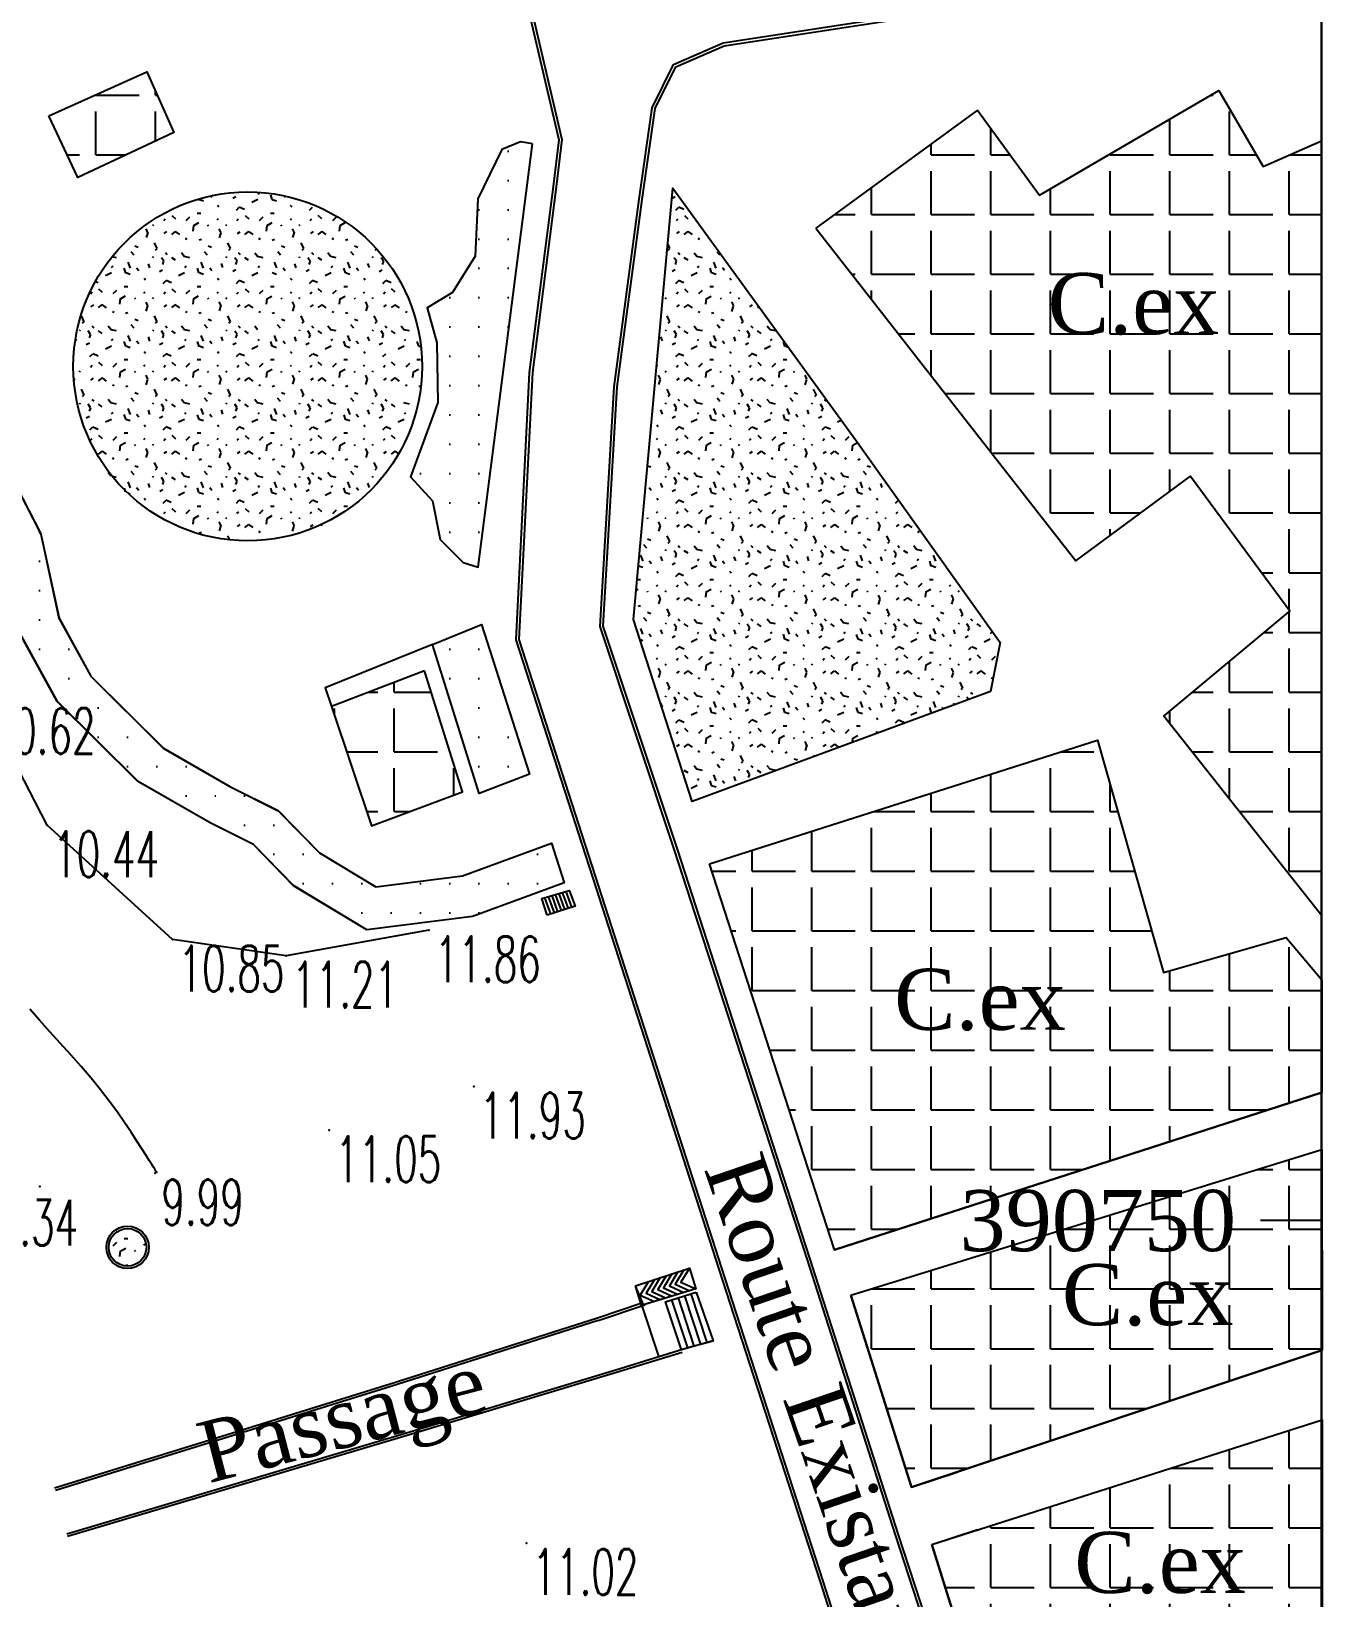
# Model space of a CAD drawing. Header units: millimetres. Extents: x 88261 to 90953, y 390274 to 392322.
# Drawn here: x 90846.2 to 90952.2, y 390716.7 to 390845 of the extents above; entities that cross this region are included whole.
import ezdxf
from ezdxf.enums import TextEntityAlignment as Align

# ---------------------------------------------------------------- set-up
doc = ezdxf.new("R2010")
doc.units = ezdxf.units.MM
doc.header["$LTSCALE"] = 25
for name, color, linetype in [('bas talus', 150, 'Continuous'), ('bordure', 7, 'Continuous'), ('Carroyage(1)', 7, 'Continuous'), ('Carroyage(1)_Textes', 7, 'Continuous'), ('CN_02_00', 16, 'Continuous'), ('construction', 10, 'Continuous'), ('escalier', 254, 'Continuous'), ('jardin', 3, 'Continuous'), ('parck de jeux', 50, 'Continuous'), ('route', 253, 'Continuous'), ('TEXT TITRE', 150, 'Continuous'), ('TopoAlt', 7, 'Continuous'), ('TOPOJIS', 7, 'Continuous')]:
    doc.layers.add(name, color=color, linetype=linetype)
doc.styles.add('Romans 1.0', font='Romans.shx', dxfattribs={"width": 0.99, "height": 1})
doc.styles.get("Standard").update_dxf_attribs({"font": 'times.ttf'})
pattern_1 = [(0, (-0.3500000000058208, -2.459999999962747), (0, 2.4), [0, -2.4])]
pattern_2 = [(0, (-0.3500000000058208, -2.459999999962747), (0, 4.8895), [3.556, -1.3335]), (90, (-0.3500000000058208, -2.459999999962747), (-4.8895, 2.993955262215492e-16), [3.556, -1.3335])]
pattern_3 = [(109.29004622, (3.856359999994179, -2.437704599962747), (-36.00000000225334, 102.0000000018075), [0.362034, -126.7756866]), (161.565051177, (2.249199999994179, 3.015000000037253), (-6.000000000003073, 8.164469100790939e-12), [0.3787799999999998, -18.59488596101999]), (106.927513064, (1.889799999994179, 3.135000000037253), (-23.99999999978952, 78.00000000002744), [0.41076, -143.8390233618]), (111.250505507, (2.266119999994179, -2.459999999962747), (-11.99999999993785, 30.00000000004827), [0.51897, -115.3602774948]), (28.4429286244, (1.462599999994179, 1.032600000037252), (65.9999999997182, 35.99999999990228), [0.4665599999999999, -163.3015687674]), (83.65980825410001, (1.410999999994179, 0.571200000037253), (-1.700056762032887e-12, 6.000000000002374), [0.4642799999999999, -53.86803082883999]), (28.0724869359, (4.660299999994179, 3.271500000037253), (78.00000000021456, 42.0000000001971), [0.290502, -101.709498]), (69.44395478040002, (4.916799999994179, -2.181359999962747), (6.000000000015353, 18.00000000002314), [0.2921999999999999, -50.97182247191998]), (122.905242923, (5.00199999999418, -1.907759999962747), (-12.00000000000064, 17.99999999999235), [0.3459, -121.1448403878]), (135, (5.292699999994179, -1.377899999962747), (-6.00000000000384, 6.661338147750939e-16), [0.217662, -8.26761937422]), (156.250505507, (5.617599999994179, 2.331600000037253), (-95.99999999975749, 42.00000000015956), [0.4672200000000001, -163.410783405]), (45, (4.950879999994179, 2.280120000037252), (0, 6.00000000000384), [0.338532, -8.14674937422]), (48.3664606634, (5.00199999999418, 1.425600000037253), (42.00000000010999, 48.00000000007343), [0.20568, -72.04388747280001]), (34.6951535312, (5.03619999999418, 0.366000000037253), (59.99999999977841, 41.99999999979401), [0.2702999999999999, -94.59802980479996]), (128.290163192, (2.94999999999418, 3.322800000037253), (-23.99999999986078, 30.00000000008669), [0.27672, -144.9679012428]), (72.2553283749, (3.565599999994179, 0.006600000037253029), (42.00000000007782, 131.9999999999021), [0.4486799999999999, -157.0441769807999]), (115.346175942, (3.70239999999418, 0.4338000000372531), (-6.000000000020858, 12.00000000001557), [0.3595200000000001, -125.7832562496]), (115.016893478, (4.472799999994179, -0.864599999962747), (-5.999999999974754, 12.00000000000153), [0.52776, -98.7899121432]), (41.1859251657, (4.33539999999418, -0.984599999962747), (6.000000000021641, 6.000000000017362), [0.18162, -63.59925487620001]), (63.4349488229, (4.113039999994179, -1.617359999962747), (2.305156066029213e-12, 6.000000000000565), [0.114678, -13.301729865]), (131.185925166, (2.573799999994179, -1.394999999962747), (-6.000000000048777, 5.999999999990226), [0.36342, -63.4174548762]), (159.44395478, (2.91585999999418, -0.7798199999627471), (-17.99999999998125, 6.000000000141018), [0.292212, -50.97181047191999]), (19.7988763545, (1.889799999994179, -0.1643999999627472), (65.99999999974541, 23.99999999987556), [0.2003399999999999, -159.2236230671999]), (116.565051177, (2.676579999994179, 0.9810600000372531), (-5.999999999992397, 6.000000000008731), [0.114678, -13.301729865]), (45, (3.377379999994179, 1.493820000037252), (0, 6.00000000000384), [0.14511, -8.34017137422]), (56.30993247399999, (4.095639999994178, 1.015140000037253), (5.999999999999261, 11.99999999999459), [0.123474, -21.50983365276]), (131.185925166, (3.514599999994179, 2.536800000037253), (-6.000000000048777, 5.999999999990226), [0.18186, -63.5990148762]), (0, (1.749999999994179, 2.040000000037253), (0, 6), [0.3, -5.699999999999999]), (146.309932474, (-0.04262000000582078, -1.822199999962747), (-11.99999999999459, 5.999999999999261), [0.36942, -21.26388765276]), (143.130102354, (0.3165999999941793, 0.2800800000372532), (-17.99999999996734, 12.000000000049), [0.4273439999999999, -29.572656]), (36.3843518158, (-0.3500000000058208, 0.2973600000372532), (23.99999999999669, 17.99999999997419), [0.403302, -141.2017826544]), (136.73570459, (-0.02544200000582081, 1.544880000037253), (-96.00000000098629, 89.9999999975469), [0.3994559999999999, -139.6719543599999]), (25.70995378079999, (0.2139999999941793, 2.929800000037253), (11.99999999999524, 5.999999999994779), [0.55056, -179.249328765]), (127.405356631, (0.6753999999941791, -1.514999999962747), (-59.99999999940182, 78.00000000037292), [0.366, -128.039607354]), (45, (0.7268199999941793, -2.403635999962747), (0, 6.00000000000384), [0.169266, -8.316015374220001]), (153.434948823, (0.9321399999941793, -0.1129799999627474), (-6.000000000000563, -8.166134435327876e-12), [0.1526099999999999, -13.263797865]), (167.471192291, (1.137399999994179, -1.617599999962747), (-30.00000000002469, 5.999999999924658), [0.4732799999999999, -54.84398674373999]), (45, (0.8499999999941794, 1.440000000037253), (0, 6.00000000000384), [0.424266, -8.06101537422])]

# ---------------------------------------------------------------- blocks, each defined once
blk = doc.blocks.new('TCPOINT')
at = {"color": 0}
blk.add_point((0, 0), dxfattribs=at)
at = {"layer": 'TopoAlt', "style": 'Romans 1.0', "width": 0.99}
blk.add_attdef('ALT', text='', height=200, dxfattribs=at).set_placement((0.5, -0.5), align=Align.TOP_LEFT)

msp = doc.modelspace()

# ---------------------------------------------------------------- hatches: boundary and pattern name
h = msp.add_hatch()
h.set_pattern_fill('JARDIN', color=104, scale=0.8)
h.set_pattern_definition(pattern_1)
h.paths.add_polyline_path([(90833.84106805432, 390821.352545214), (90832.14945356414, 390819.132404747), (90837.52269713399, 390804.8448480711), (90842.34239162489, 390805.321493943), (90843.73657258778, 390802.6176961678), (90845.22408428269, 390795.6783232744), (90848.31068144004, 390790.0585877603), (90854.91547523155, 390783.5071660398), (90860.83881166215, 390780.1062696694), (90864.37373081347, 390778.33211348), (90867.66059710595, 390774.9664557789), (90873.66251192107, 390771.3601104269), (90882.32178123419, 390772.4397772734), (90889.82660803857, 390775.2052009738), (90888.80510163301, 390778.4522745579), (90881.51310163301, 390775.7652745579), (90874.40710163301, 390774.8792745579), (90869.787101633, 390777.6552745579), (90866.408101633, 390781.1152745579), (90862.44910163301, 390783.1022745579), (90856.99410163301, 390786.2342745579), (90851.05410163301, 390792.1262745579), (90848.44410163301, 390796.8782745579), (90846.966101633, 390803.7732745579), (90844.49310163301, 390808.5692745579), (90843.67910163301, 390808.8702745579), (90839.78610163301, 390808.4852745579), (90835.99410163301, 390818.5682745579), (90838.03610163301, 390821.2482745579), (90837.63110163301, 390822.1832745579), (90835.557101633, 390824.5552745579), (90832.57810163301, 390829.3742745579), (90831.443101633, 390836.4752745579), (90833.348101633, 390839.8172745579), (90836.49110163302, 390843.1442745579), (90835.87120326603, 390843.8275491158), (90830.72210163301, 390838.4842745579), (90828.7153322241, 390838.5555722579), (90827.89692353558, 390837.1198127634), (90829.32815380218, 390828.1654813775), (90832.81271702152, 390822.5286535312)])
h = msp.add_hatch()
h.set_pattern_fill('ANGLE', color=8, scale=0.7)
h.set_pattern_definition(pattern_2)
h.paths.add_polyline_path([(90847.606, 390838.042), (90849.985, 390832.988), (90857.852, 390836.667), (90855.63799999999, 390841.622)])
h = msp.add_hatch()
h.set_pattern_fill('ANGLE', color=8, scale=0.7)
h.set_pattern_definition(pattern_2)
h.paths.add_polyline_path([(90951.88142290378, 390835.9695939512), (90947.09225932039, 390833.8668338782), (90943.46881913739, 390840.092416074), (90928.77541092428, 390831.5404952944), (90923.711, 390838.485), (90910.458, 390828.8200000001), (90931.74258242502, 390801.5781262438), (90941.1436303474, 390808.5124949149), (90949.28458128312, 390797.4756617856), (90938.96198881786, 390788.8918237148), (90951.91164549107, 390772.5251069688)])
h = msp.add_hatch()
h.set_pattern_fill('JARDIN', color=104, scale=0.8)
h.set_pattern_definition(pattern_1)
h.paths.add_polyline_path([(90887.235, 390835.724), (90886.254, 390835.8960000001), (90884.716, 390835.268), (90882.765, 390831.24), (90882.55399999999, 390826.537), (90880.67899999999, 390823.548), (90878.605, 390822.298), (90879.39099999999, 390819.4460000001), (90879.491, 390814.55), (90877.239, 390808.46), (90879.04299999999, 390806.497), (90879.666, 390803.328), (90881.564, 390801.4560000001), (90882.78899999999, 390801.0710000001)])
h = msp.add_hatch()
h.set_pattern_fill('HAIE', color=256, scale=6)
h.set_pattern_definition(pattern_3)
h.paths.add_polyline_path([(90913.72, 390811.4670000001), (90898.72899999999, 390832.095), (90895.523, 390796.773), (90900.329, 390781.86), (90924.76599999999, 390790.877), (90925.56899999999, 390794.882)])
h = msp.add_hatch()
h.set_pattern_fill('HAIE', color=140, scale=6)
h.set_pattern_definition(pattern_3)
h.paths.add_polyline_path([(90849.6164771337, 390817.5057915336, 1), (90878.19584880283, 390817.5057915336, 1)])
h = msp.add_hatch()
h.set_pattern_fill('JARDIN', color=104, scale=0.8)
h.set_pattern_definition(pattern_1)
h.paths.add_polyline_path([(90883.05686684392, 390796.358542774), (90879.03817905803, 390794.7370110378), (90882.85722868807, 390782.5161246214), (90886.98, 390784.0930000001)])
h.paths.add_polyline_path([(90882.24990476189, 390795.7716666667), (90882.72466666666, 390795.7716666667), (90882.72466666666, 390796.7716666667), (90882.24990476189, 390796.7716666667)], flags=9)
h = msp.add_hatch()
h.set_pattern_fill('ANGLE', color=8, scale=0.7)
h.set_pattern_definition(pattern_2)
h.paths.add_polyline_path([(90878.396, 390792.574), (90870.77699999999, 390789.659), (90874.04599999999, 390779.873), (90881.51599999999, 390782.6460000001)])
h = msp.add_hatch()
h.set_pattern_fill('ANGLE', color=8, scale=0.7)
h.set_pattern_definition(pattern_2)
h.paths.add_polyline_path([(90951.91855556381, 390758.0192006337), (90951.9141505569, 390767.2663706798), (90948.98276044367, 390770.7267271661), (90938.92493413131, 390767.8725118153), (90933.52804159, 390786.890350743), (90901.735, 390776.758), (90911.98599999999, 390745.1310000001)])
h = msp.add_hatch()
h.set_pattern_fill('ANGLE', color=8, scale=0.7)
h.set_pattern_definition(pattern_2)
h.paths.add_polyline_path([(90913.309, 390741.432), (90918.27699999999, 390725.7170000001), (90951.92860609993, 390736.9207055788), (90951.92077661397, 390753.3566816036)])
h = msp.add_hatch()
h.set_pattern_fill('HAIE', color=9, scale=6)
h.set_pattern_definition(pattern_3)
h.paths.add_polyline_path([(90852.5209183699, 390745.34791837, 1), (90855.60108163007, 390745.34791837, 1)])
h = msp.add_hatch()
h.set_pattern_fill('ANGLE', color=8, scale=0.7)
h.set_pattern_definition(pattern_2)
h.paths.add_polyline_path([(90919.962, 390721.004), (90924.526, 390706.4350000001), (90951.93880133462, 390715.518453393), (90951.93131860971, 390731.2264944837)])

# ---------------------------------------------------------------- linework, layer by layer
at = {"elevation": 14.574}
msp.add_lwpolyline([(88260.95883225749, 392322.0775715748), (90951.88142290378, 392322.0775715748), (90951.88142290378, 390274.4553083085), (88260.95883225749, 390274.4553083085)], close=True, dxfattribs=at)
at = {"color": 8, "flags": 128}
for points, elevation in [([(90847.606, 390838.042), (90855.63799999999, 390841.622), (90857.852, 390836.667), (90849.985, 390832.988)], 12.445), ([(90878.396, 390792.574), (90870.77699999999, 390789.659), (90874.04599999999, 390779.873), (90881.51599999999, 390782.6460000001)], 12.776), ([(90901.735, 390776.758), (90933.52804159, 390786.890350743), (90938.92493413131, 390767.8725118153), (90948.98276044367, 390770.7267271661), (90951.9141505569, 390767.2663706798), (90951.91855556381, 390758.0192006337), (90911.98599999999, 390745.1310000001)], 13.657), ([(90913.309, 390741.432), (90951.92077661397, 390753.3566816036), (90951.92860609993, 390736.9207055788), (90918.27699999999, 390725.7170000001)], 13.138), ([(90919.962, 390721.004), (90951.93131860971, 390731.2264944837), (90951.93880133462, 390715.518453393), (90924.526, 390706.4350000001)], 13.055)]:
    msp.add_lwpolyline(points, close=True, dxfattribs=dict(at, elevation=elevation))
for points, elevation in [([(90923.711, 390838.485), (90928.77541092428, 390831.5404952944), (90943.46881913739, 390840.092416074), (90947.09225932039, 390833.8668338782), (90951.88142290378, 390835.9695939512)], 14.574), ([(90923.711, 390838.485), (90910.458, 390828.8200000001)], 14.574), ([(90910.458, 390828.8200000001), (90931.74258242502, 390801.5781262438), (90941.14363034742, 390808.5124949149), (90949.28458128312, 390797.4756617856), (90938.96198881786, 390788.8918237148), (90951.91164549107, 390772.5251069688)], 13.995), ([(90913.309, 390741.432), (90951.92077661397, 390753.3566816036)], 13.138), ([(90919.962, 390721.004), (90951.93131860971, 390731.2264944837)], 13.055)]:
    msp.add_lwpolyline(points, dxfattribs=dict(at, elevation=elevation))
at = {"color": 104, "flags": 128}
for points, elevation in [([(90887.235, 390835.724), (90886.254, 390835.8960000001), (90884.716, 390835.268), (90882.765, 390831.24), (90882.55399999999, 390826.537), (90880.67899999999, 390823.548), (90878.605, 390822.298), (90879.39099999999, 390819.4460000001), (90879.491, 390814.55), (90877.239, 390808.46), (90879.04299999999, 390806.497), (90879.666, 390803.328), (90881.564, 390801.4560000001), (90882.78899999999, 390801.0710000001)], 12.992), ([(90879.03817905803, 390794.7370110378), (90883.05799999999, 390796.3590000001), (90886.98, 390784.0930000001), (90882.85722868807, 390782.5161246214)], 12.744)]:
    msp.add_lwpolyline(points, close=True, dxfattribs=dict(at, elevation=elevation))
at = {"color": 32, "true_color": 0xcd6928, "elevation": 12.17, "flags": 128}
msp.add_lwpolyline([(90844.487, 390808.5760000001), (90846.95999999999, 390803.78), (90848.438, 390796.885), (90851.048, 390792.133), (90856.988, 390786.241), (90862.443, 390783.1090000001), (90866.40199999999, 390781.122), (90869.78099999999, 390777.662), (90874.401, 390774.8860000001), (90881.507, 390775.7720000001), (90881.507, 390775.7720000001), (90888.799, 390778.459), (90889.82050640555, 390775.2119264159), (90882.31567960118, 390772.4465027155), (90873.65641028805, 390771.366835869), (90867.65449547293, 390774.9731812211), (90864.36762918046, 390778.3388389222), (90860.83271002914, 390780.1129951116), (90854.90937359854, 390783.513891482), (90848.30457980702, 390790.0653132024), (90845.21798264967, 390795.6850487165)], dxfattribs=at)
at = {"color": 104, "elevation": 11.364, "flags": 128}
msp.add_lwpolyline([(90844.49310163301, 390808.5692745579), (90846.966101633, 390803.7732745579), (90848.44410163301, 390796.8782745579), (90851.05410163301, 390792.1262745579), (90856.99410163301, 390786.2342745579), (90862.44910163301, 390783.1022745579), (90866.408101633, 390781.1152745579), (90869.787101633, 390777.6552745579), (90874.40710163301, 390774.8792745579), (90881.51310163301, 390775.7652745579), (90881.51310163301, 390775.7652745579), (90888.80510163301, 390778.4522745579), (90889.82660803857, 390775.2052009738), (90882.32178123419, 390772.4397772734), (90873.66251192107, 390771.3601104269), (90867.66059710595, 390774.9664557789), (90864.37373081347, 390778.33211348), (90860.83881166215, 390780.1062696694), (90854.91547523155, 390783.5071660398), (90848.31068144004, 390790.0585877603), (90845.22408428269, 390795.6783232744)], dxfattribs=at)
at = {"flags": 128}
for points, elevation in [([(90879.03817905803, 390794.7370110378), (90870.25, 390791.191), (90870.77699999999, 390789.659)], 12.748), ([(90882.85722868807, 390782.5161246214), (90879.03817905803, 390794.7370110378)], 12.744), ([(90888.44399999999, 390772.5650000001), (90887.992, 390773.917), (90890.25099999999, 390774.59), (90890.72499999999, 390773.3), (90888.44399999999, 390772.5650000001)], 12.17), ([(90889.09869630283, 390774.2467063355), (90889.58189871516, 390772.9316617956)], 12.17), ([(90889.3867722271, 390774.3325297516), (90889.86767403636, 390773.0237463467)], 12.17), ([(90889.6748481514, 390774.4183531678), (90890.15344935757, 390773.1158308978)], 12.17), ([(90889.96292407569, 390774.5041765839), (90890.43922467878, 390773.2079154489)], 12.17), ([(90890.25099999999, 390774.59), (90890.72499999999, 390773.3)], 12.17), ([(90888.23446852993, 390773.9892360871), (90888.72457275153, 390772.6554081423)], 12.17), ([(90888.52254445423, 390774.0750595032), (90889.01034807274, 390772.7474926934)], 12.17), ([(90888.81062037853, 390774.1608829193), (90889.29612339394, 390772.8395772445)], 12.17), ([(90911.98599999999, 390745.1310000001), (90951.91855556381, 390758.0192006337)], 13.189), ([(90913.309, 390741.432), (90918.27699999999, 390725.7170000001)], 13.138), ([(90892.62, 390739.3540000001), (90896.44842857143, 390740.6410000001)], 12.405), ([(90896.16392079549, 390740.6310942404), (90897.55986943339, 390736.4357715414)], 8.471), ([(90892.62, 390739.3540000001), (90875.624, 390733.9450000001), (90862.283, 390729.797), (90848.144, 390725.4400000001)], 12.405), ([(90849.076, 390721.889), (90863.42, 390726.145), (90877.177, 390730.225), (90894.06499999999, 390735.3100000001), (90899.954, 390737.132), (90902.029, 390737.6850000001), (90902.029, 390737.6850000001)], 8.471), ([(90918.27699999999, 390725.7170000001), (90951.92860609993, 390736.9207055788)], 13.138), ([(90918.27699999999, 390725.7170000001), (90922.02171340193, 390726.9384922142)], 13.138), ([(90919.962, 390721.004), (90924.526, 390706.4350000001)], 13.055)]:
    msp.add_lwpolyline(points, dxfattribs=dict(at, elevation=elevation))
at = {"elevation": 12.519, "flags": 128}
msp.add_lwpolyline([(90895.667, 390742.194), (90900.102, 390743.6470000001), (90900.61, 390741.941), (90896.1746420693, 390740.5773115084)], close=True, dxfattribs=at)
at = {"color": 140}
msp.add_circle((90863.90616296827, 390817.5057915336, 12.437), 14.28968583455917, dxfattribs=at)
at = {"layer": 'bas talus', "color": 124, "elevation": 11.859, "flags": 128}
msp.add_lwpolyline([(90878.73599999999, 390771.3210000001), (90867.045, 390769.2390000001), (90857.734, 390770.557), (90847.469, 390779.9240000001), (90842.25799999999, 390790.0160000001), (90838.911, 390799.8480000001), (90832.34, 390815.569), (90829.124, 390832.676)], dxfattribs=at)
at = {"layer": 'bordure', "flags": 128}
for points, elevation in [([(90896.2681820374, 390740.8152052635), (90892.55725709035, 390739.5439161354), (90875.56398282772, 390734.135783605), (90862.22386083, 390729.9880565946), (90848.08510209285, 390725.6311309409)], 11.851), ([(90849.13289048149, 390721.6972619675), (90863.47689048148, 390725.9532619675), (90877.23426528278, 390730.0333731231), (90894.12317545878, 390735.1186471784), (90899.49268703138, 390736.7668042042)], 7.720000000000001)]:
    msp.add_lwpolyline(points, dxfattribs=dict(at, elevation=elevation))
at = {"layer": 'bordure'}
for radius in [1.740081630088505, 1.540081630088505]:
    msp.add_circle((90854.06099999999, 390745.34791837, 9.58), radius, dxfattribs=at)
at = {"layer": 'Carroyage(1)'}
msp.add_line((90951.88142290378, 390747.54), (90946.88142290378, 390747.54), dxfattribs=at)
msp.add_lwpolyline([(88260.95883225749, 390274.4553083085), (90951.88142290378, 390274.4553083085), (90951.88142290378, 392322.0775715748), (88260.95883225749, 392322.0775715748)], close=True, dxfattribs=at)
at = {"layer": 'CN_02_00', "elevation": 10.0000000000009, "flags": 128}
msp.add_lwpolyline([(90856.46643396227, 390751.4482735849), (90856.46641878567, 390751.4483103117), (90856.46631254953, 390751.4485673995), (90856.4660241943, 390751.449265209), (90856.46546266045, 390751.4506241011), (90856.46453688842, 390751.4528644368), (90856.46315581867, 390751.456206577), (90856.46122839164, 390751.4608708825), (90856.45866354779, 390751.4670777142), (90856.45539247965, 390751.4749621495), (90856.45143538793, 390751.4843181309), (90856.44683472542, 390751.4948543179), (90856.44163294489, 390751.5062793694), (90856.43587249912, 390751.5183019445), (90856.4295958409, 390751.5306307026), (90856.42284542302, 390751.5429743027), (90856.41566369825, 390751.5550414039), (90856.40658015675, 390751.56902952), (90856.38807243826, 390751.597091584), (90856.35110521987, 390751.6538693833), (90856.2866431787, 390751.7540047053), (90856.18565099184, 390751.9121393376), (90856.03909333643, 390752.1429150676), (90855.83793488955, 390752.4609736828), (90855.57314032831, 390752.8809569706), (90855.23763148229, 390753.4126953389), (90854.83215879103, 390754.0467736773), (90854.35942984649, 390754.7689654953), (90853.82215224068, 390755.565044303), (90853.22303356558, 390756.4207836099), (90852.56478141315, 390757.3219569259), (90851.85010337541, 390758.2543377608), (90851.08170704434, 390759.2036996243), (90850.26486052907, 390760.1577105179), (90849.41507400725, 390761.1116164082), (90848.55041817365, 390762.0625577537), (90847.68896372309, 390763.0076750128), (90846.84878135035, 390763.9441086439), (90846.04794175022, 390764.8689991052)], dxfattribs=at)
at = {"layer": 'construction', "elevation": 13.055, "flags": 128}
msp.add_lwpolyline([(90919.962, 390721.004), (90923.70671340195, 390722.2254922142)], dxfattribs=at)
at = {"layer": 'escalier', "elevation": 12.519, "flags": 128}
msp.add_lwpolyline([(90900.102, 390743.6470000001), (90900.61, 390741.941), (90896.333, 390740.626), (90895.667, 390742.194)], close=True, dxfattribs=at)
at = {"layer": 'escalier', "color": 0, "flags": 128}
for points, elevation in [([(90899.6254739361, 390743.4955968613), (90898.92642180831, 390742.3397905838), (90900.1334739361, 390741.7895968613)], 12.519), ([(90900.102, 390743.6470000001), (90899.40294787221, 390742.4911937225), (90900.61, 390741.941)], 12.519), ([(90896.744970404, 390742.5518828518), (90896.06726542495, 390741.4313717511), (90897.23586886724, 390740.8987035563)], 12.519), ([(90897.2214964679, 390742.7032859905), (90896.54379148885, 390741.5827748899), (90897.71239493114, 390741.050106695)], 12.519), ([(90897.70513824806, 390742.8664541883), (90897.02031755276, 390741.7341780287), (90898.20173722359, 390741.1956679913)], 12.519), ([(90898.18166431195, 390743.0178573271), (90897.49684361665, 390741.8855811675), (90898.67826328748, 390741.3470711301)], 12.519), ([(90898.66530609208, 390743.1810255248), (90897.97336968053, 390742.0369843062), (90899.16760557987, 390741.4926324263)], 12.519), ([(90899.14183215598, 390743.3324286636), (90898.44989574443, 390742.188387445), (90899.64413164377, 390741.644035565)], 12.519), ([(90899.962522849, 390737.1060678656), (90898.66368298653, 390741.0579963688)], 12.074), ([(90900.49104569801, 390737.2541357312), (90899.1873190669, 390741.2209330114)], 12.198), ([(90901.01956854702, 390737.4022035968), (90899.71095514728, 390741.3838696539)], 12.322), ([(90901.54809139603, 390737.5502714624), (90900.23459122765, 390741.5468062965)], 12.446)]:
    msp.add_lwpolyline(points, dxfattribs=dict(at, elevation=elevation))
at = {"layer": 'escalier', "color": 0, "elevation": 12.5, "flags": 128}
msp.add_lwpolyline([(90900.65299999999, 390741.677), (90902.029, 390737.6850000001), (90899.434, 390736.958), (90898.127, 390740.8910000001)], close=True, dxfattribs=at)
at = {"layer": 'jardin', "elevation": 12.744, "flags": 128}
msp.add_lwpolyline([(90883.05799999999, 390796.355), (90886.98, 390784.0930000001), (90882.85722868807, 390782.5161246214), (90882.85722868807, 390782.5161246214)], dxfattribs=at)
at = {"layer": 'parck de jeux', "color": 0, "elevation": 13.768, "flags": 128}
msp.add_lwpolyline([(90913.72, 390811.4670000001), (90925.56899999999, 390794.882), (90924.76599999999, 390790.877), (90900.329, 390781.86), (90895.523, 390796.773), (90898.72899999999, 390832.095)], close=True, dxfattribs=at)
msp.add_lwpolyline([(90913.72, 390811.4670000001), (90925.56899999999, 390794.882), (90924.76599999999, 390790.877), (90900.329, 390781.86), (90895.523, 390796.773), (90898.72899999999, 390832.095)], close=True, dxfattribs=at)
at = {"layer": 'route', "color": 252, "flags": 128}
for points, elevation in [([(90951.9877190604, 390612.8283697292), (90922.06999999999, 390706.173), (90916.969, 390721.795), (90909.73599999999, 390744.395), (90898.886, 390777.8810000001), (90892.78499999999, 390796.194), (90893.92899999999, 390815.844), (90895.984, 390831.214), (90897.05099999999, 390838.694), (90898.79, 390842.2330000001), (90902.871, 390844.0050000001), (90951.88142290378, 390851.5337596573)], 12.491), ([(90952.22578995241, 390612.9046734013), (90922.30786303061, 390706.249952209), (90917.20687935714, 390721.8719022085), (90909.97396586637, 390744.4716319044), (90899.1235095298, 390777.9590402811), (90893.0373698628, 390796.2274349249), (90894.17803400241, 390815.8201362742), (90896.2316495889, 390831.1797818042), (90897.29288707876, 390838.6193848259), (90898.9738525949, 390842.040280146), (90902.94091464666, 390843.762807457), (90951.88142290378, 390851.2808271421)], 12.491), ([(90886.45153132222, 390848.6732285024), (90889.39060459296, 390836.0687999995), (90888.9408753142, 390832.246595338), (90886.97681008963, 390817.0163350994), (90885.86900239975, 390795.1128216078), (90892.14809654963, 390775.6681758612), (90902.77211823124, 390742.7051084611), (90910.80100586236, 390717.9374550986), (90919.06838557626, 390692.0278725334), (90919.10200106766, 390688.6375101145), (90916.48459810816, 390685.9100518203), (90908.37541668353, 390683.6134434897)], 12.726), ([(90886.69499999999, 390848.73), (90889.644, 390836.083), (90889.189, 390832.216), (90887.226, 390816.9940000001), (90886.121, 390795.1460000001), (90892.386, 390775.7450000001), (90903.01, 390742.7820000001), (90911.03899999999, 390718.014), (90919.318, 390692.068), (90919.35299999999, 390688.5380000001), (90916.61799999999, 390685.688), (90908.4435400581, 390683.3729040836)], 12.726)]:
    msp.add_lwpolyline(points, dxfattribs=dict(at, elevation=elevation))

# ---------------------------------------------------------------- block references
at = {"layer": 'TOPOJIS'}
ref = msp.add_blockref('TCPOINT', (90842.25799999999, 390790.0160000001, 10.624), dxfattribs=at)
ref.add_attrib('ALT', '10.62', dxfattribs={"layer": 'TopoAlt', "height": 3.75, "style": 'Romans 1.0', "width": 0.6}).set_placement((90842.75799999999, 390789.5160000001, 10.624), align=Align.TOP_LEFT)
ref = msp.add_blockref('TCPOINT', (90847.469, 390779.9240000001, 10.443), dxfattribs=at)
ref.add_attrib('ALT', '10.44', dxfattribs={"layer": 'TopoAlt', "height": 3.75, "style": 'Romans 1.0', "width": 0.6}).set_placement((90847.969, 390779.4240000001, 10.443), align=Align.TOP_LEFT)
ref = msp.add_blockref('TCPOINT', (90857.734, 390770.557, 10.853), dxfattribs=at)
ref.add_attrib('ALT', '10.85', dxfattribs={"layer": 'TopoAlt', "height": 3.75, "style": 'Romans 1.0', "width": 0.6}).set_placement((90858.234, 390770.057, 10.853), align=Align.TOP_LEFT)
ref = msp.add_blockref('TCPOINT', (90878.73599999999, 390771.3210000001, 11.859), dxfattribs=at)
ref.add_attrib('ALT', '11.86', dxfattribs={"layer": 'TopoAlt', "height": 3.75, "style": 'Romans 1.0', "width": 0.6}).set_placement((90879.23599999999, 390770.8210000001, 11.859), align=Align.TOP_LEFT)
ref = msp.add_blockref('TCPOINT', (90867.045, 390769.2390000001, 11.207), dxfattribs=at)
ref.add_attrib('ALT', '11.21', dxfattribs={"layer": 'TopoAlt', "height": 3.75, "style": 'Romans 1.0', "width": 0.6}).set_placement((90867.545, 390768.7390000001, 11.207), align=Align.TOP_LEFT)
ref = msp.add_blockref('TCPOINT', (90882.431, 390758.52, 11.933), dxfattribs=at)
ref.add_attrib('ALT', '11.93', dxfattribs={"layer": 'TopoAlt', "height": 3.75, "style": 'Romans 1.0', "width": 0.6}).set_placement((90882.931, 390758.02, 11.933), align=Align.TOP_LEFT)
ref = msp.add_blockref('TCPOINT', (90870.582, 390754.942, 11.053), dxfattribs=at)
ref.add_attrib('ALT', '11.05', dxfattribs={"layer": 'TopoAlt', "height": 3.75, "style": 'Romans 1.0', "width": 0.6}).set_placement((90871.082, 390754.442, 11.053), align=Align.TOP_LEFT)
ref = msp.add_blockref('TCPOINT', (90856.332, 390751.415, 9.993), dxfattribs=at)
ref.add_attrib('ALT', '9.99', dxfattribs={"layer": 'TopoAlt', "height": 3.75, "style": 'Romans 1.0', "width": 0.6}).set_placement((90856.832, 390750.915, 9.993), align=Align.TOP_LEFT)
ref = msp.add_blockref('TCPOINT', (90846.88299999999, 390750.336, 9.339), dxfattribs=at)
ref.add_attrib('ALT', '9.34', dxfattribs={"layer": 'TopoAlt', "height": 3.75, "style": 'Romans 1.0', "width": 0.6}).set_placement((90843.25649620735, 390749.2462818791, 9.339), align=Align.TOP_LEFT)
ref = msp.add_blockref('TCPOINT', (90886.737, 390721.128, 11.024), dxfattribs=at)
ref.add_attrib('ALT', '11.02', dxfattribs={"layer": 'TopoAlt', "height": 3.75, "style": 'Romans 1.0', "width": 0.6}).set_placement((90887.237, 390720.628, 11.024), align=Align.TOP_LEFT)

# ---------------------------------------------------------------- texts
at = {"color": 7, "linetype": 'Continuous'}
for s, rotation, p in [('C.ex', 359.9731017468953, (90929.4481843791, 390820.1593987515)), ('C.ex', 359.9731017468953, (90916.86932097732, 390763.1703135516)), ('Route Existante', 288.9376165980415, (90901.2478534939, 390751.8345091697, 12.312)), ('C.ex', 359.9731017468953, (90930.60979575223, 390738.9809165737)), ('C.ex', 359.9731017468953, (90931.62705615311, 390717.0464424813))]:
    msp.add_text(s, height=5, rotation=rotation, dxfattribs=at).set_placement(p)
at = {"layer": 'Carroyage(1)_Textes'}
msp.add_text('390750', height=5, dxfattribs=at).set_placement((90922.23290091388, 390745.04))
at = {"layer": 'TEXT TITRE', "color": 0}
msp.add_text('Passage ', height=5, rotation=14.60193083777137, dxfattribs=at).set_placement((90872.7602364294, 390730.8797138584), align=Align.MIDDLE)

doc.saveas('drawing.dxf')
